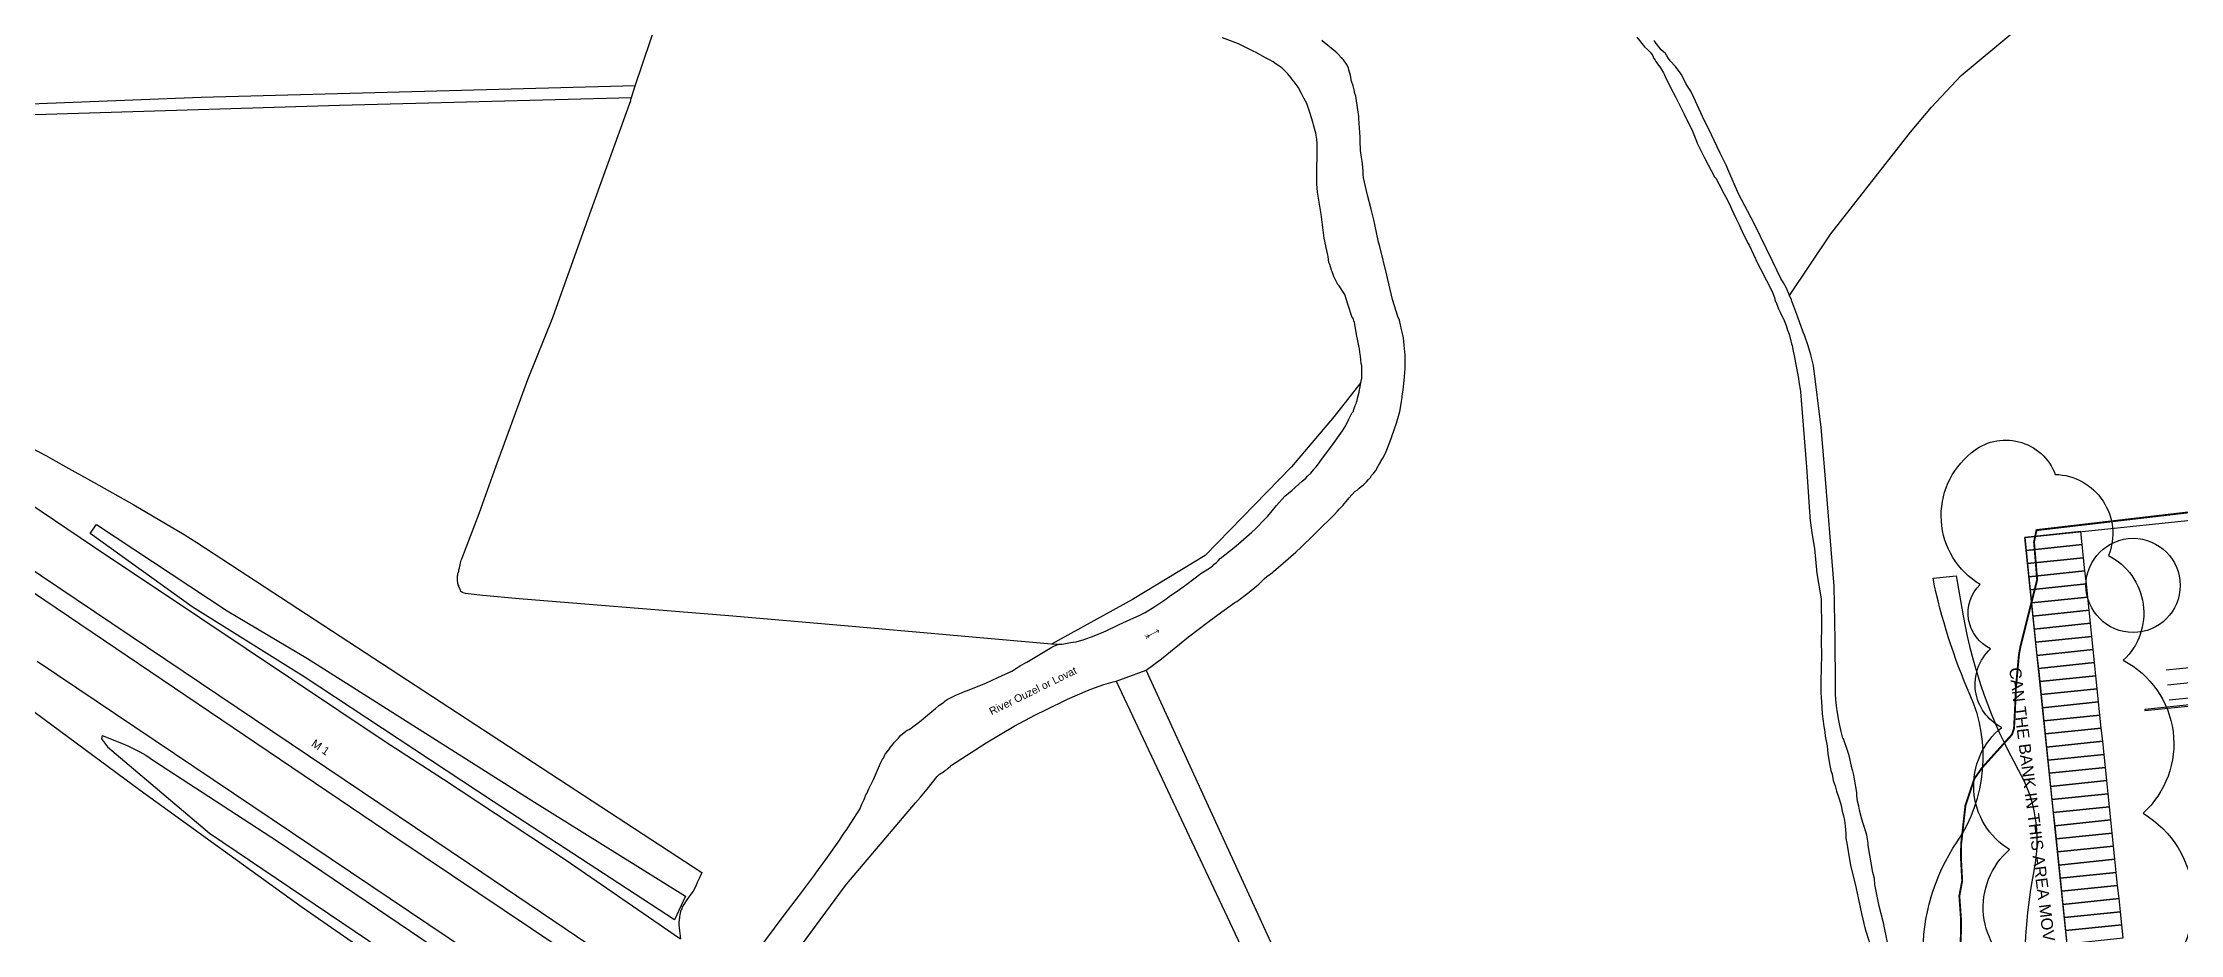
# Model space of a CAD drawing. Header units: millimetres. Extents: x 111502 to 977541, y 8702 to 1044108.
# Drawn here: x 488287 to 488855, y 241376 to 241613 of the extents above; entities that cross this region are included whole.
import ezdxf

# ---------------------------------------------------------------- set-up
doc = ezdxf.new("R2010")
doc.units = ezdxf.units.MM
doc.header["$LTSCALE"] = 0.25
doc.linetypes.add('DASHED2', pattern=[9.525, 6.35, -3.175])
for name, color, linetype in [('E HVSS As Laid HV', 10, 'Continuous'), ('X HVSS Site Background', 8, 'Continuous'), ('X HVSS Site Outline', 210, 'Continuous')]:
    doc.layers.add(name, color=color, linetype=linetype)
doc.styles.add('OS Master Map$1$Standard', font='txt')
doc.styles.add('Proposed Employment Area - 11-089-MP013-01a$0$1250T25R', font='arial.ttf', dxfattribs={"height": 3125})
doc.styles.add('Proposed Employment Area - 11-089-MP013-01a$0$Standard', font='txt')

# ---------------------------------------------------------------- blocks, each defined once
blk = doc.blocks.new('Proposed Commercial Boundary - 09.02.22')
at = {"layer": 'X HVSS Site Outline', "const_width": 500}
blk.add_lwpolyline([(488796207, 241370000), (488796429, 241376429), (488796429, 241380000), (488796000, 241386000), (488796757, 241390000), (488796410, 241396410), (488796500, 241400000), (488797619, 241410000), (488800000, 241417143), (488802000, 241420000), (488810000, 241428889), (488810526, 241430526), (488811000, 241440000), (488811000, 241441000), (488811818, 241450000), (488812222, 241452222), (488814167, 241460000), (488815556, 241465556), (488816667, 241470000), (488816154, 241476154), (488815833, 241480000), (488816491, 241483158), (489122203, 241518856)], dxfattribs=at)
blk = doc.blocks.new('commercial background')
at = {"layer": 'X HVSS Site Background'}
for p, q in [((300.67, 1010.3), (468.04, 1027.69)), ((325.47, 771.58), (300.67, 1010.3)), ((354.13, 976.65), (338.21, 975)), ((354.54, 972.67), (338.63, 971.02)), ((354.95, 968.69), (339.04, 967.04))]:
    blk.add_line(p, q, dxfattribs=at)
at = {"layer": 'X HVSS Site Background', "flags": 128}
for points in [[(286.47, 1032.75, -0.520567), (308.79, 1027.04, -0.520567), (322.93, 1005.47, -0.520567), (326.85, 977.65, -0.520567), (332.11, 937.03, -0.520567), (335.23, 892.04, -0.520567), (339.12, 859.56, -0.520567), (341.77, 829.03, -0.520567), (343.54, 802.02, -0.520567)], [(345.04, 767.74, -0.520567), (340.76, 761.6, -0.520567), (332.78, 758.7, -0.520567), (322.8, 757.67, -0.520567), (315.61, 769.61, -0.520567), (311, 789.07, -0.520567), (304.96, 829.86, -0.520567), (304.91, 847.72, -0.520567), (302.79, 873.14, -0.520567), (300.07, 894.35, -0.520567), (296.64, 927.39, -0.520567), (294.56, 959.8, -0.520567), (291.61, 980.72, -0.520567), (288.81, 997.78, -0.520567), (286.47, 1032.75)]]:
    blk.add_lwpolyline(points, format="xyb", dxfattribs=at)
at = {"layer": 'X HVSS Site Background'}
for points in [[(301.03, 1006.82), (315.95, 1008.37), (315.59, 1011.85), (300.67, 1010.3)], [(301.39, 1003.34), (316.31, 1004.89), (315.95, 1008.37), (301.03, 1006.82)], [(301.75, 999.86), (316.67, 1001.41), (316.31, 1004.89), (301.39, 1003.34)], [(302.12, 996.38), (317.04, 997.93), (316.67, 1001.41), (301.75, 999.86)], [(302.48, 992.89), (317.4, 994.44), (317.04, 997.93), (302.12, 996.38)], [(302.84, 989.41), (317.76, 990.96), (317.4, 994.44), (302.48, 992.89)], [(303.2, 985.93), (318.12, 987.48), (317.76, 990.96), (302.84, 989.41)], [(303.56, 982.45), (318.48, 984), (318.12, 987.48), (303.2, 985.93)], [(303.92, 978.97), (318.84, 980.52), (318.48, 984), (303.56, 982.45)], [(304.29, 975.49), (319.21, 977.04), (318.84, 980.52), (303.92, 978.97)], [(304.65, 972.01), (319.57, 973.56), (319.21, 977.04), (304.29, 975.49)], [(305.01, 968.53), (319.93, 970.08), (319.57, 973.56), (304.65, 972.01)], [(305.37, 965.04), (320.29, 966.59), (319.93, 970.08), (305.01, 968.53)], [(305.73, 961.56), (320.65, 963.11), (320.29, 966.59), (305.37, 965.04)], [(332.56, 964.28), (355.44, 966.65), (355.41, 966.95), (332.53, 964.58)], [(306.09, 958.08), (321.01, 959.63), (320.65, 963.11), (305.73, 961.56)], [(306.46, 954.6), (321.38, 956.15), (321.01, 959.63), (306.09, 958.08)], [(306.82, 951.12), (321.74, 952.67), (321.38, 956.15), (306.46, 954.6)], [(307.18, 947.64), (322.1, 949.19), (321.74, 952.67), (306.82, 951.12)], [(307.54, 944.16), (322.46, 945.71), (322.1, 949.19), (307.18, 947.64)], [(307.9, 940.68), (322.82, 942.23), (322.46, 945.71), (307.54, 944.16)], [(308.26, 937.19), (323.18, 938.74), (322.82, 942.23), (307.9, 940.68)], [(308.63, 933.71), (323.55, 935.26), (323.18, 938.74), (308.26, 937.19)], [(308.99, 930.23), (323.91, 931.78), (323.55, 935.26), (308.63, 933.71)], [(309.35, 926.75), (324.27, 928.3), (323.91, 931.78), (308.99, 930.23)], [(309.71, 923.27), (324.63, 924.82), (324.27, 928.3), (309.35, 926.75)], [(310.07, 919.79), (324.99, 921.34), (324.63, 924.82), (309.71, 923.27)], [(310.43, 916.31), (325.35, 917.86), (324.99, 921.34), (310.07, 919.79)], [(310.8, 912.83), (325.71, 914.38), (325.35, 917.86), (310.43, 916.31)], [(311.16, 909.34), (326.08, 910.89), (325.71, 914.38), (310.8, 912.83)], [(311.52, 905.86), (326.44, 907.41), (326.08, 910.89), (311.16, 909.34)], [(311.88, 902.38), (326.8, 903.93), (326.44, 907.41), (311.52, 905.86)]]:
    blk.add_lwpolyline(points, close=True, dxfattribs=at)
at = {"layer": 'X HVSS Site Background', "flags": 128}
blk.add_lwpolyline([(276.32, 999.47), (282.5, 1000.09), (284.36, 989.43, 0.0856), (298.97, 948.58, -0.176363), (303.26, 922.83, 0.098355), (304.05, 857.57, -0.187283), (295.27, 803.91), (292.56, 804.1), (291.99, 807.37, 0.037416), (283.91, 839.64, -0.074801), (273.69, 898.77, -0.155271), (282.73, 929.46, 0.258037), (286.22, 968.39, -0.053679)], format="xyb", close=True, dxfattribs=at)
at = {"layer": 'X HVSS Site Background'}
blk.add_circle((329.44, 997.55), 12.5, dxfattribs=at)
at = {"layer": 'X HVSS Site Background', "insert": (299.63, 975.93), "char_height": 3.125, "attachment_point": 1, "rotation": 277.1347, "style": 'Proposed Employment Area - 11-089-MP013-01a$0$1250T25R'}
blk.add_mtext_dynamic_manual_height_columns('CAN THE BANK IN THIS AREA MOVE SOUTH?', width=130.4842, gutter_width=15.62, heights=[0], dxfattribs=at)
at = {"layer": 'X HVSS Site Background', "style": 'Proposed Employment Area - 11-089-MP013-01a$0$Standard'}
for p, rotation in [((485.88, 899.5), 95.9302), ((729.37, 850.69), 240.5366), ((319.53, 839.47), 95.9302), ((520.9, 756.6), 330.4683), ((1582.14, 507.49), 240.4683), ((1846.75, 293.1), 209.3143), ((1096.5, 265.37), 60.4683)]:
    blk.add_attdef('NOOFPARKINGSPACES', p, '', height=0.3, rotation=rotation, dxfattribs=at)
blk = doc.blocks.new('OS Master Map$1$OSS6')
at = {"color": 8, "true_color": 0x707070, "const_width": 0.174, "flags": 128}
for points in [[(0.5, 0.5), (0, 0), (0.5, -0.5)], [(0, 0), (3.438, 0)], [(3.35, 0.5), (2.85, 0), (3.35, -0.5)], [(3.938, 0.5), (3.438, 0), (3.938, -0.5)]]:
    blk.add_lwpolyline(points, dxfattribs=at)
blk = doc.blocks.new('OS MAP 060722')
at = {"layer": 'X HVSS Site Background', "flags": 128}
for points in [[(-366.19, 2474.85), (-353.9, 2511.35), (-353.9, 2511.35), (-346.6, 2537.35)], [(-230.48, 2319.68), (-226.48, 2322.69), (-226.48, 2322.69), (-219.28, 2328.49), (-219.28, 2328.49), (-214.18, 2332.39), (-214.18, 2332.39), (-210.38, 2335.19), (-210.38, 2335.19), (-206.98, 2337.59), (-206.98, 2337.59), (-206.48, 2337.89), (-206.48, 2337.89), (-203.18, 2340.39), (-203.18, 2340.39), (-200.58, 2342.49), (-200.58, 2342.49), (-199.18, 2343.89), (-199.18, 2343.89), (-198.48, 2344.49), (-198.48, 2344.49), (-196.98, 2345.59), (-196.98, 2345.59), (-196.68, 2345.89), (-196.68, 2345.89), (-195.38, 2346.99), (-195.38, 2346.99), (-194.18, 2348.09), (-194.18, 2348.09), (-190.78, 2350.99), (-190.78, 2350.99), (-189.38, 2352.29), (-189.38, 2352.29), (-186.18, 2355.39), (-186.18, 2355.39), (-185.08, 2356.49), (-185.08, 2356.49), (-180.58, 2360.89), (-180.58, 2360.89), (-179.68, 2361.89), (-179.68, 2361.89), (-179.18, 2362.49), (-179.18, 2362.49), (-178.28, 2363.39), (-178.28, 2363.39), (-177.38, 2364.49), (-177.38, 2364.49), (-176.58, 2365.39), (-176.58, 2365.39), (-175.08, 2367.09), (-175.08, 2367.09), (-174.48, 2367.49), (-174.48, 2367.49), (-173.98, 2367.99), (-173.98, 2367.99), (-173.38, 2368.39), (-173.38, 2368.39), (-172.78, 2368.89), (-172.78, 2368.89), (-171.98, 2369.69), (-171.98, 2369.69), (-171.48, 2370.29), (-171.48, 2370.29), (-170.98, 2370.79), (-170.98, 2370.79), (-170.68, 2371.39), (-170.68, 2371.39), (-170.18, 2371.89), (-170.18, 2371.89), (-169.98, 2372.19), (-169.98, 2372.19), (-169.48, 2372.79), (-169.48, 2372.79), (-169.18, 2373.39), (-169.18, 2373.39), (-168.98, 2373.69), (-168.98, 2373.69), (-168.78, 2373.99), (-168.78, 2373.99), (-168.38, 2374.69), (-168.38, 2374.69), (-168.28, 2374.99), (-168.28, 2374.99), (-167.68, 2375.99), (-167.68, 2375.99), (-167.08, 2377.09), (-167.08, 2377.09), (-166.78, 2377.69), (-166.78, 2377.69), (-165.78, 2380.19), (-165.78, 2380.19), (-164.08, 2385.29), (-164.08, 2385.29), (-163.18, 2388.39), (-163.18, 2388.39), (-163.08, 2388.79), (-163.08, 2388.79), (-162.68, 2390.99), (-162.68, 2390.99), (-162.58, 2392.09), (-162.58, 2392.09), (-162.58, 2392.39), (-162.58, 2392.39), (-162.28, 2394.09), (-162.28, 2394.09), (-161.98, 2396.59), (-161.98, 2396.59), (-161.78, 2399.79), (-161.78, 2399.79), (-161.78, 2403.29), (-161.78, 2403.29), (-161.98, 2405.99), (-161.98, 2405.99), (-162.18, 2407.89), (-162.18, 2407.89), (-162.58, 2409.39), (-162.58, 2409.39), (-162.68, 2410.09), (-162.68, 2410.09), (-162.98, 2411.39), (-162.98, 2411.39), (-163.28, 2412.59), (-163.28, 2412.59), (-163.68, 2413.59), (-163.68, 2413.59), (-165.08, 2418.09), (-165.08, 2418.09), (-166.58, 2424.59), (-166.58, 2424.59), (-168.48, 2432.19), (-168.48, 2432.19), (-168.78, 2433.29), (-168.78, 2433.29), (-169.78, 2437.99), (-169.78, 2437.99), (-170.08, 2439.29), (-170.08, 2439.29), (-170.78, 2442.09), (-170.78, 2442.09), (-171.78, 2445.79), (-171.78, 2445.79), (-172.78, 2450.39), (-172.78, 2450.39), (-172.88, 2451.29), (-172.88, 2451.29), (-172.88, 2452.19), (-172.88, 2452.19), (-173.08, 2454.09), (-173.08, 2454.09), (-173.58, 2457.69), (-173.58, 2457.69), (-173.58, 2458.59), (-173.58, 2458.59), (-173.68, 2459.39), (-173.68, 2459.39), (-173.68, 2461.19), (-173.68, 2461.19), (-174.08, 2466.19), (-174.08, 2466.19), (-174.08, 2466.69), (-174.08, 2466.69), (-174.28, 2468.49), (-174.28, 2468.49), (-174.88, 2472.09), (-174.88, 2472.09), (-175.08, 2472.79), (-175.08, 2472.79), (-175.28, 2473.79), (-175.28, 2473.79), (-175.58, 2474.89), (-175.58, 2474.89), (-175.98, 2476.09), (-175.98, 2476.09), (-176.28, 2477.59), (-176.28, 2477.59), (-176.68, 2479.09), (-176.68, 2479.09), (-176.78, 2479.59), (-176.78, 2479.59), (-177.28, 2480.59), (-177.28, 2480.59), (-178.08, 2481.79), (-178.08, 2481.79), (-178.38, 2481.99), (-178.38, 2481.99), (-178.58, 2482.29), (-178.58, 2482.29), (-178.88, 2482.49), (-178.88, 2482.49), (-179.08, 2482.79), (-179.08, 2482.79), (-179.78, 2483.49), (-179.78, 2483.49), (-180.08, 2483.69), (-180.08, 2483.69), (-180.18, 2483.89), (-180.18, 2483.89), (-180.88, 2484.39), (-180.88, 2484.39), (-182.38, 2485.69), (-182.38, 2485.69), (-183.18, 2486.29), (-183.18, 2486.29), (-183.88, 2486.89)], [(-173.48, 2396.09), (-173.28, 2397.19), (-173.28, 2397.19), (-173.28, 2400.49), (-173.28, 2400.49), (-173.38, 2401.09), (-173.38, 2401.09), (-173.48, 2402.19), (-173.48, 2402.19), (-173.58, 2403.09), (-173.58, 2403.09), (-173.78, 2404.09), (-173.78, 2404.09), (-173.88, 2404.99), (-173.88, 2404.99), (-173.98, 2405.39), (-173.98, 2405.39), (-174.38, 2407.59), (-174.38, 2407.59), (-174.58, 2408.39), (-174.58, 2408.39), (-175.18, 2411.99), (-175.18, 2411.99), (-175.38, 2412.39), (-175.38, 2412.39), (-175.48, 2412.79), (-175.48, 2412.79), (-175.68, 2413.19), (-175.68, 2413.19), (-175.78, 2413.29), (-175.78, 2413.29), (-176.98, 2416.89), (-176.98, 2416.89), (-177.78, 2419.39), (-177.78, 2419.39), (-178.08, 2419.99), (-178.08, 2419.99), (-178.88, 2421.19), (-178.88, 2421.19), (-179.28, 2421.69), (-179.28, 2421.69), (-179.58, 2422.09), (-179.58, 2422.09), (-180.68, 2424.19), (-180.68, 2424.19), (-181.18, 2425.69), (-181.18, 2425.69), (-181.28, 2425.89), (-181.28, 2425.89), (-181.78, 2427.39), (-181.78, 2427.39), (-181.98, 2427.89), (-181.98, 2427.89), (-182.18, 2429.49), (-182.18, 2429.49), (-182.28, 2429.89), (-182.28, 2429.89), (-183.28, 2434.39), (-183.28, 2434.39), (-184.08, 2440.79), (-184.08, 2440.79), (-184.98, 2446.59), (-184.98, 2446.59), (-185.18, 2448.79), (-185.18, 2448.79), (-185.18, 2451.79), (-185.18, 2451.79), (-185.08, 2457.19), (-185.08, 2457.19), (-185.08, 2459.49), (-185.08, 2459.49), (-185.18, 2460.69), (-185.18, 2460.69), (-185.28, 2461.19), (-185.28, 2461.19), (-185.48, 2462.29), (-185.48, 2462.29), (-186.08, 2464.49), (-186.08, 2464.49), (-186.28, 2465.19), (-186.28, 2465.19), (-186.98, 2467.49), (-186.98, 2467.49), (-187.88, 2470.19), (-187.88, 2470.19), (-188.68, 2471.59), (-188.68, 2471.59), (-189.28, 2472.79), (-189.28, 2472.79), (-190.18, 2474.49), (-190.18, 2474.49), (-191.18, 2475.89), (-191.18, 2475.89), (-191.48, 2476.19), (-191.48, 2476.19), (-192.08, 2477.09), (-192.08, 2477.09), (-192.88, 2477.99), (-192.88, 2477.99), (-194.48, 2479.59), (-194.48, 2479.59), (-194.98, 2479.99), (-194.98, 2479.99), (-195.98, 2480.59), (-195.98, 2480.59), (-196.78, 2481.19), (-196.78, 2481.19), (-197.78, 2481.79), (-197.78, 2481.79), (-198.98, 2482.39), (-198.98, 2482.39), (-201.28, 2483.69), (-201.28, 2483.69), (-202.08, 2484.09), (-202.08, 2484.09), (-205.98, 2485.99), (-205.98, 2485.99), (-210.28, 2487.59)], [(-100.18, 2487.79), (-98.18, 2485.19), (-98.18, 2485.19), (-97.38, 2484.49), (-97.38, 2484.49), (-96.68, 2483.79), (-96.68, 2483.79), (-96.08, 2482.99), (-96.08, 2482.99), (-95.88, 2482.59), (-95.88, 2482.59), (-95.68, 2482.09), (-95.68, 2482.09), (-95.38, 2481.69), (-95.38, 2481.69), (-95.18, 2481.29), (-95.18, 2481.29), (-93.98, 2479.59), (-93.98, 2479.59), (-93.18, 2478.29), (-93.18, 2478.29), (-92.88, 2477.79), (-92.88, 2477.79), (-92.68, 2477.29), (-92.68, 2477.29), (-91.28, 2474.39), (-91.28, 2474.39), (-89.98, 2471.89), (-89.98, 2471.89), (-87.68, 2467.29), (-87.68, 2467.29), (-85.48, 2462.79), (-85.48, 2462.79), (-84.88, 2461.49), (-84.88, 2461.49), (-84.38, 2460.19), (-84.38, 2460.19), (-84.18, 2459.59), (-84.18, 2459.59), (-82.18, 2455.59), (-82.18, 2455.59), (-79.58, 2450.69), (-79.58, 2450.69), (-79.28, 2450.29), (-79.28, 2450.29), (-77.68, 2447.29), (-77.68, 2447.29), (-77.38, 2446.69), (-77.38, 2446.69), (-76.28, 2444.79), (-76.28, 2444.79), (-75.38, 2442.79), (-75.38, 2442.79), (-75.08, 2442.19), (-75.08, 2442.19), (-73.88, 2439.49), (-73.88, 2439.49), (-73.08, 2437.89), (-73.08, 2437.89), (-71.88, 2435.39), (-71.88, 2435.39), (-70.68, 2432.99), (-70.68, 2432.99), (-70.38, 2432.49), (-70.38, 2432.49), (-68.08, 2427.59), (-68.08, 2427.59), (-67.28, 2426.09), (-67.28, 2426.09), (-64.28, 2420.19), (-64.28, 2420.19), (-63.98, 2419.49), (-63.98, 2419.49), (-63.68, 2418.59), (-63.68, 2418.59), (-63.48, 2417.69), (-63.48, 2417.69), (-63.28, 2417.49), (-63.28, 2417.49), (-62.98, 2416.59), (-62.98, 2416.59), (-62.58, 2415.59), (-62.58, 2415.59), (-62.18, 2414.69), (-62.18, 2414.69), (-61.68, 2413.79), (-61.68, 2413.79), (-61.28, 2412.99), (-61.28, 2412.99), (-61.08, 2412.49), (-61.08, 2412.49), (-60.58, 2411.19), (-60.58, 2411.19), (-60.18, 2409.99), (-60.18, 2409.99), (-59.78, 2408.89), (-59.78, 2408.89), (-59.18, 2406.29), (-59.18, 2406.29), (-58.98, 2405.89), (-58.98, 2405.89), (-58.68, 2404.39), (-58.68, 2404.39), (-58.38, 2402.79), (-58.38, 2402.79), (-58.08, 2401.29), (-58.08, 2401.29), (-57.28, 2397.09), (-57.28, 2397.09), (-57.18, 2396.19), (-57.18, 2396.19), (-56.78, 2393.79), (-56.78, 2393.79), (-56.78, 2393.59), (-56.78, 2393.59), (-55.28, 2374.69), (-55.28, 2374.69), (-55.18, 2373.69), (-55.18, 2373.69), (-54.48, 2362.99), (-54.48, 2362.99), (-54.28, 2360.49), (-54.28, 2360.49), (-54.28, 2360.09), (-54.28, 2360.09), (-53.78, 2356.09), (-53.78, 2356.09), (-53.08, 2351.99), (-53.08, 2351.99), (-52.38, 2345.29), (-52.38, 2345.29), (-51.28, 2338.59), (-51.28, 2338.59), (-51.18, 2330.59), (-51.18, 2330.59), (-51.28, 2327.49), (-51.28, 2327.49), (-51.18, 2323.49), (-51.18, 2323.49), (-51.28, 2320.49), (-51.28, 2320.49), (-51.38, 2316.59), (-51.38, 2316.59), (-51.38, 2313.69), (-51.38, 2313.69), (-51.28, 2312.29), (-51.28, 2312.29), (-51.18, 2311.29), (-51.18, 2311.29), (-50.98, 2308.09), (-50.98, 2308.09), (-50.78, 2306.09), (-50.78, 2306.09), (-50.58, 2304.69), (-50.58, 2304.69), (-50.28, 2303.29), (-50.28, 2303.29), (-50.18, 2302.09), (-50.18, 2302.09), (-49.68, 2299.59), (-49.68, 2299.59), (-49.58, 2298.49), (-49.58, 2298.49), (-49.48, 2297.49), (-49.48, 2297.49), (-49.38, 2296.89), (-49.38, 2296.89), (-48.98, 2294.29), (-48.98, 2294.29), (-48.68, 2292.99), (-48.68, 2292.99), (-48.38, 2291.99), (-48.38, 2291.99), (-48.08, 2290.39), (-48.08, 2290.39), (-47.58, 2288.89), (-47.58, 2288.89), (-47.18, 2287.49), (-47.18, 2287.49), (-46.68, 2285.99), (-46.68, 2285.99), (-46.38, 2285.19), (-46.38, 2285.19), (-45.98, 2283.69), (-45.98, 2283.69), (-45.68, 2282.19), (-45.68, 2282.19), (-45.38, 2280.99), (-45.38, 2280.99), (-45.08, 2279.69), (-45.08, 2279.69), (-44.88, 2278.29), (-44.88, 2278.29), (-44.78, 2277.19), (-44.78, 2277.19), (-44.68, 2276.39), (-44.68, 2276.39), (-44.68, 2274.99), (-44.68, 2274.99), (-44.48, 2273.69), (-44.48, 2273.69), (-43.48, 2267.79), (-43.48, 2267.79), (-42.28, 2262.89), (-42.28, 2262.89), (-41.48, 2259.19), (-41.48, 2259.19), (-40.58, 2254.99), (-40.58, 2254.99), (-39.58, 2250.89), (-39.58, 2250.89), (-38.48, 2247.29)], [(-59.69, 2419.2), (-48.67, 2435.55), (-48.67, 2435.55), (-27.51, 2462.54), (-27.51, 2462.54), (-21.94, 2469.14), (-21.94, 2469.14), (-14.07, 2477.63), (-14.07, 2477.63), (0.15, 2489.47), (0.15, 2489.47), (12.05, 2497.27), (12.05, 2497.27), (23.26, 2502.73)], [(-59.69, 2419.2), (-60.48, 2421.09), (-60.48, 2421.09), (-61.28, 2422.49), (-61.28, 2422.49), (-61.98, 2423.69), (-61.98, 2423.69), (-64.08, 2428.09), (-64.08, 2428.09), (-69.08, 2438.29), (-69.08, 2438.29), (-73.18, 2446.19), (-73.18, 2446.19), (-75.78, 2452.09), (-75.78, 2452.09), (-76.48, 2453.79), (-76.48, 2453.79), (-78.08, 2456.99), (-78.08, 2456.99), (-80.38, 2461.79), (-80.38, 2461.79), (-82.78, 2466.69), (-82.78, 2466.69), (-85.08, 2471.79), (-85.08, 2471.79), (-85.88, 2473.39), (-85.88, 2473.39), (-86.58, 2474.49), (-86.58, 2474.49), (-87.18, 2475.49), (-87.18, 2475.49), (-88.38, 2477.89), (-88.38, 2477.89), (-89.78, 2479.69), (-89.78, 2479.69), (-89.98, 2479.99), (-89.98, 2479.99), (-91.38, 2481.49), (-91.38, 2481.49), (-91.78, 2482.09), (-91.78, 2482.09), (-92.28, 2482.79), (-92.28, 2482.79), (-92.58, 2483.39), (-92.58, 2483.39), (-93.78, 2484.39), (-93.78, 2484.39), (-94.98, 2485.99), (-94.98, 2485.99), (-95.08, 2486.09), (-95.08, 2486.09), (-95.58, 2486.89)], [(-728.18, 2480.83), (-692.77, 2454.83), (-692.77, 2454.83), (-640.82, 2418.28), (-640.82, 2418.28), (-584.03, 2379.28), (-584.03, 2379.28), (-575.66, 2373.69), (-575.66, 2373.69), (-566.83, 2367.78), (-566.83, 2367.78), (-429.23, 2274.88), (-429.23, 2274.88), (-365.46, 2232.14)], [(-724.88, 2485.28), (-707.43, 2472.68), (-707.43, 2472.68), (-678.85, 2451.2), (-678.85, 2451.2), (-638.83, 2422.69), (-638.83, 2422.69), (-614.03, 2406.18), (-614.03, 2406.18), (-566.97, 2373.69), (-566.97, 2373.69), (-410.23, 2268.18), (-410.23, 2268.18), (-362.69, 2236.11)], [(-366.19, 2474.85), (-481.48, 2471.79), (-481.48, 2471.79), (-549.56, 2469.09), (-549.56, 2469.09), (-550.38, 2469.08)], [(-367.15, 2471.77), (-366.19, 2474.85)], [(-555.88, 2469.03), (-553.51, 2464.79), (-553.51, 2464.79), (-545.77, 2465.14), (-545.77, 2465.14), (-545.92, 2466.65), (-545.92, 2466.65), (-444.72, 2469.74), (-444.72, 2469.74), (-367.15, 2471.77)], [(-255.62, 2326.58), (-310.58, 2331.39), (-310.58, 2331.39), (-341.38, 2334.09), (-341.38, 2334.09), (-396.98, 2338.59), (-396.98, 2338.59), (-406.68, 2339.49), (-406.68, 2339.49), (-410.58, 2339.89), (-410.58, 2339.89), (-411.28, 2339.99), (-411.28, 2339.99), (-411.88, 2340.19), (-411.88, 2340.19), (-411.98, 2340.29), (-411.98, 2340.29), (-412.18, 2340.39), (-412.18, 2340.39), (-412.48, 2340.59), (-412.48, 2340.59), (-412.58, 2340.89), (-412.58, 2340.89), (-412.68, 2340.99), (-412.68, 2340.99), (-412.68, 2341.19), (-412.68, 2341.19), (-412.78, 2341.29), (-412.78, 2341.29), (-413.08, 2341.89), (-413.08, 2341.89), (-413.08, 2342.09), (-413.08, 2342.09), (-413.18, 2342.29), (-413.18, 2342.29), (-413.18, 2342.49), (-413.18, 2342.49), (-413.28, 2342.59), (-413.28, 2342.59), (-413.28, 2342.99), (-413.28, 2342.99), (-413.38, 2343.19), (-413.38, 2343.19), (-413.38, 2344.69), (-413.38, 2344.69), (-413.28, 2344.99), (-413.28, 2344.99), (-413.28, 2345.29), (-413.28, 2345.29), (-413.08, 2345.89), (-413.08, 2345.89), (-413.08, 2346.29), (-413.08, 2346.29), (-412.98, 2346.59), (-412.98, 2346.59), (-412.88, 2346.79), (-412.88, 2346.79), (-412.68, 2347.59), (-412.68, 2347.59), (-412.58, 2348.19), (-412.58, 2348.19), (-412.38, 2348.89), (-412.38, 2348.89), (-412.28, 2349.19), (-412.28, 2349.19), (-407.68, 2361.29), (-407.68, 2361.29), (-403.18, 2373.69), (-403.18, 2373.69), (-394.68, 2396.89), (-394.68, 2396.89), (-388.08, 2413.29), (-388.08, 2413.29), (-378.28, 2440.89), (-378.28, 2440.89), (-367.38, 2470.99), (-367.38, 2470.99), (-367.33, 2471.19), (-367.33, 2471.19), (-367.15, 2471.77)], [(-33.68, 2247.29), (-34.68, 2252.59), (-34.68, 2252.59), (-35.88, 2256.99), (-35.88, 2256.99), (-36.98, 2262.69), (-36.98, 2262.69), (-37.08, 2264.29), (-37.08, 2264.29), (-37.58, 2265.89), (-37.58, 2265.89), (-38.78, 2273.09), (-38.78, 2273.09), (-38.78, 2273.29), (-38.78, 2273.29), (-38.83, 2273.69), (-38.83, 2273.69), (-39.18, 2275.79), (-39.18, 2275.79), (-39.48, 2276.99), (-39.48, 2276.99), (-39.78, 2277.89), (-39.78, 2277.89), (-40.08, 2278.89), (-40.08, 2278.89), (-40.48, 2280.09), (-40.48, 2280.09), (-41.08, 2282.49), (-41.08, 2282.49), (-41.28, 2283.49), (-41.28, 2283.49), (-41.58, 2284.89), (-41.58, 2284.89), (-41.78, 2286.39), (-41.78, 2286.39), (-41.78, 2287.19), (-41.78, 2287.19), (-42.38, 2290.69), (-42.38, 2290.69), (-42.58, 2291.79), (-42.58, 2291.79), (-42.88, 2292.79), (-42.88, 2292.79), (-43.08, 2293.39), (-43.08, 2293.39), (-43.88, 2296.99), (-43.88, 2296.99), (-44.18, 2298.09), (-44.18, 2298.09), (-45.38, 2301.39), (-45.38, 2301.39), (-45.48, 2301.59), (-45.48, 2301.59), (-45.98, 2303.39), (-45.98, 2303.39), (-46.28, 2304.99), (-46.28, 2304.99), (-46.38, 2305.39), (-46.38, 2305.39), (-46.68, 2306.69), (-46.68, 2306.69), (-46.88, 2307.89), (-46.88, 2307.89), (-46.98, 2308.89), (-46.98, 2308.89), (-47.18, 2310.29), (-47.18, 2310.29), (-47.38, 2311.79), (-47.38, 2311.79), (-47.38, 2312.09), (-47.38, 2312.09), (-47.48, 2313.09), (-47.48, 2313.09), (-47.48, 2315.99), (-47.48, 2315.99), (-47.58, 2327.59), (-47.58, 2327.59), (-47.78, 2341.99), (-47.78, 2341.99), (-50.38, 2373.69), (-50.38, 2373.69), (-51.28, 2384.09), (-51.28, 2384.09), (-53.28, 2400.59), (-53.28, 2400.59), (-53.98, 2403.39), (-53.98, 2403.39), (-54.68, 2405.79), (-54.68, 2405.79), (-55.68, 2408.59), (-55.68, 2408.59), (-56.08, 2409.39), (-56.08, 2409.39), (-57.48, 2413.39), (-57.48, 2413.39), (-59.08, 2417.69), (-59.08, 2417.69), (-59.18, 2417.99), (-59.18, 2417.99), (-59.69, 2419.2)], [(-173.48, 2396.09), (-180.59, 2387.04), (-180.59, 2387.04), (-191.96, 2373.69), (-191.96, 2373.69), (-214.82, 2350.09), (-214.82, 2350.09), (-234.14, 2338.38), (-234.14, 2338.38), (-255.62, 2326.58)], [(-254.03, 2326.44), (-253.88, 2326.49), (-253.88, 2326.49), (-253.68, 2326.59), (-253.68, 2326.59), (-252.78, 2326.59), (-252.78, 2326.59), (-250.58, 2326.99), (-250.58, 2326.99), (-249.88, 2327.09), (-249.88, 2327.09), (-249.08, 2327.19), (-249.08, 2327.19), (-248.88, 2327.29), (-248.88, 2327.29), (-247.28, 2327.69), (-247.28, 2327.69), (-246.78, 2327.89), (-246.78, 2327.89), (-244.78, 2328.59), (-244.78, 2328.59), (-241.78, 2329.79), (-241.78, 2329.79), (-241.18, 2330.09), (-241.18, 2330.09), (-238.08, 2331.59), (-238.08, 2331.59), (-237.68, 2331.79), (-237.68, 2331.79), (-234.78, 2333.09), (-234.78, 2333.09), (-232.18, 2334.29), (-232.18, 2334.29), (-230.78, 2334.99), (-230.78, 2334.99), (-228.18, 2336.59), (-228.18, 2336.59), (-226.88, 2337.49), (-226.88, 2337.49), (-225.58, 2338.29), (-225.58, 2338.29), (-224.48, 2339.09), (-224.48, 2339.09), (-224.38, 2339.19), (-224.38, 2339.19), (-221.68, 2341.09), (-221.68, 2341.09), (-219.68, 2342.49), (-219.68, 2342.49), (-215.98, 2345.29), (-215.98, 2345.29), (-214.18, 2346.49), (-214.18, 2346.49), (-212.88, 2347.29), (-212.88, 2347.29), (-212.48, 2347.79), (-212.48, 2347.79), (-211.88, 2348.29), (-211.88, 2348.29), (-211.38, 2348.69), (-211.38, 2348.69), (-210.88, 2349.29), (-210.88, 2349.29), (-207.18, 2352.19), (-207.18, 2352.19), (-205.98, 2353.19), (-205.98, 2353.19), (-202.48, 2356.29), (-202.48, 2356.29), (-201.48, 2357.19), (-201.48, 2357.19), (-198.88, 2359.89), (-198.88, 2359.89), (-198.18, 2360.59), (-198.18, 2360.59), (-195.88, 2363.39), (-195.88, 2363.39), (-193.68, 2365.89), (-193.68, 2365.89), (-191.78, 2367.49), (-191.78, 2367.49), (-189.08, 2369.89), (-189.08, 2369.89), (-188.08, 2370.69), (-188.08, 2370.69), (-187.68, 2371.19), (-187.68, 2371.19), (-186.78, 2371.99), (-186.78, 2371.99), (-185.98, 2372.99), (-185.98, 2372.99), (-185.88, 2373.09), (-185.88, 2373.09), (-185.38, 2373.69), (-185.38, 2373.69), (-184.48, 2374.79), (-184.48, 2374.79), (-184.18, 2375.29), (-184.18, 2375.29), (-181.18, 2379.19), (-181.18, 2379.19), (-178.38, 2383.19), (-178.38, 2383.19), (-177.48, 2384.59), (-177.48, 2384.59), (-176.68, 2386.29), (-176.68, 2386.29), (-175.88, 2387.89), (-175.88, 2387.89), (-175.58, 2388.29), (-175.58, 2388.29), (-175.38, 2388.89), (-175.38, 2388.89), (-175.18, 2389.39), (-175.18, 2389.39), (-174.98, 2389.99), (-174.98, 2389.99), (-174.78, 2390.49), (-174.78, 2390.49), (-174.68, 2390.79), (-174.68, 2390.79), (-174.48, 2391.29), (-174.48, 2391.29), (-174.38, 2391.89), (-174.38, 2391.89), (-174.18, 2392.49), (-174.18, 2392.49), (-173.98, 2393.49), (-173.98, 2393.49), (-173.98, 2393.69), (-173.98, 2393.69), (-173.68, 2394.89), (-173.68, 2394.89), (-173.48, 2396.09)], [(-540.83, 2386.18), (-522.73, 2376.68), (-522.73, 2376.68), (-517.4, 2373.69), (-517.4, 2373.69), (-510.03, 2369.58), (-510.03, 2369.58), (-499.33, 2363.58), (-499.33, 2363.58), (-485.93, 2355.68), (-485.93, 2355.68), (-482.63, 2353.58), (-482.63, 2353.58), (-348.53, 2265.88), (-348.53, 2265.88), (-349.13, 2264.48), (-349.13, 2264.48), (-349.63, 2263.48), (-349.63, 2263.48), (-350.23, 2262.08), (-350.23, 2262.08), (-350.83, 2260.98), (-350.83, 2260.98), (-351.43, 2260.18), (-351.43, 2260.18), (-352.03, 2259.28), (-352.03, 2259.28), (-352.53, 2258.68), (-352.53, 2258.68), (-353.43, 2257.18), (-353.43, 2257.18), (-353.73, 2256.78), (-353.73, 2256.78), (-353.83, 2256.28), (-353.83, 2256.28), (-354.03, 2255.98), (-354.03, 2255.98), (-354.13, 2255.58), (-354.13, 2255.58), (-354.23, 2255.08), (-354.23, 2255.08), (-354.33, 2254.68), (-354.33, 2254.68), (-354.43, 2254.18), (-354.43, 2254.18), (-354.43, 2253.98), (-354.43, 2253.98), (-354.63, 2252.68), (-354.63, 2252.68), (-354.63, 2251.98), (-354.63, 2251.98), (-354.43, 2250.38), (-354.43, 2250.38), (-354.18, 2248.33)], [(-548.7, 2378.59), (-541.47, 2373.69), (-541.47, 2373.69), (-510.03, 2352.48), (-510.03, 2352.48), (-481.83, 2333.68), (-481.83, 2333.68), (-432.63, 2300.68), (-432.63, 2300.68), (-417.13, 2290.68), (-417.13, 2290.68), (-384.83, 2269.33)], [(-510.93, 2355.98), (-509.23, 2358.33), (-509.23, 2358.33), (-474.53, 2335.38), (-474.53, 2335.38), (-453.23, 2322.78), (-453.23, 2322.78), (-392.93, 2284.58), (-392.93, 2284.58), (-352.83, 2259.63), (-352.83, 2259.63), (-355.73, 2253.38)], [(-355.73, 2253.38), (-403.93, 2284.78), (-403.93, 2284.78), (-454.13, 2317.88), (-454.13, 2317.88), (-483.83, 2336.48), (-483.83, 2336.48), (-510.93, 2355.98)], [(-524.97, 2322.08), (-389.63, 2231.03)], [(-338.91, 2238.02), (-326.63, 2254.58), (-326.63, 2254.58), (-322.83, 2259.58), (-322.83, 2259.58), (-322.33, 2260.28), (-322.33, 2260.28), (-318.63, 2265.18), (-318.63, 2265.18), (-318.23, 2265.78), (-318.23, 2265.78), (-315.13, 2269.98), (-315.13, 2269.98), (-312.33, 2273.98), (-312.33, 2273.98), (-310.58, 2276.57), (-310.58, 2276.57), (-310.03, 2277.38), (-310.03, 2277.38), (-309.73, 2277.78), (-309.73, 2277.78), (-306.53, 2282.78), (-306.53, 2282.78), (-306.03, 2284.08), (-306.03, 2284.08), (-305.43, 2285.28), (-305.43, 2285.28), (-304.93, 2286.58), (-304.93, 2286.58), (-304.73, 2286.88), (-304.73, 2286.88), (-304.13, 2288.18), (-304.13, 2288.18), (-302.93, 2290.58), (-302.93, 2290.58), (-301.63, 2293.68), (-301.63, 2293.68), (-301.03, 2294.98), (-301.03, 2294.98), (-300.43, 2296.18), (-300.43, 2296.18), (-300.38, 2296.09), (-300.38, 2296.09), (-299.88, 2297.19), (-299.88, 2297.19), (-299.38, 2297.89), (-299.38, 2297.89), (-298.88, 2298.49), (-298.88, 2298.49), (-298.38, 2299.19), (-298.38, 2299.19), (-297.88, 2299.79), (-297.88, 2299.79), (-297.38, 2300.49), (-297.38, 2300.49), (-296.28, 2301.59), (-296.28, 2301.59), (-295.78, 2302.29), (-295.78, 2302.29), (-294.78, 2303.09), (-294.78, 2303.09), (-293.98, 2303.69), (-293.98, 2303.69), (-293.48, 2303.89), (-293.48, 2303.89), (-293.08, 2304.19), (-293.08, 2304.19), (-292.58, 2304.49), (-292.58, 2304.49), (-292.38, 2304.69), (-292.38, 2304.69), (-291.38, 2305.39), (-291.38, 2305.39), (-290.28, 2306.29), (-290.28, 2306.29), (-289.68, 2306.79), (-289.68, 2306.79), (-287.98, 2308.19), (-287.98, 2308.19), (-286.48, 2309.49), (-286.48, 2309.49), (-285.68, 2310.19), (-285.68, 2310.19), (-284.28, 2311.19), (-284.28, 2311.19), (-283.88, 2311.49), (-283.88, 2311.49), (-283.38, 2311.89), (-283.38, 2311.89), (-281.58, 2312.79), (-281.58, 2312.79), (-280.88, 2313.09), (-280.88, 2313.09), (-280.48, 2313.29), (-280.48, 2313.29), (-279.58, 2313.59), (-279.58, 2313.59), (-278.78, 2313.99), (-278.78, 2313.99), (-277.98, 2314.29), (-277.98, 2314.29), (-272.88, 2316.29), (-272.88, 2316.29), (-269.88, 2317.69), (-269.88, 2317.69), (-266.18, 2319.39), (-266.18, 2319.39), (-264.98, 2320.19), (-264.98, 2320.19), (-263.88, 2320.89), (-263.88, 2320.89), (-262.18, 2321.79), (-262.18, 2321.79), (-257.78, 2324.39), (-257.78, 2324.39), (-255.58, 2325.79), (-255.58, 2325.79), (-254.88, 2326.09), (-254.88, 2326.09), (-254.58, 2326.19), (-254.58, 2326.19), (-254.03, 2326.44)], [(-254.03, 2326.44), (-255.62, 2326.58)], [(-322.03, 2246.63), (-310.58, 2262.15), (-310.58, 2262.15), (-310.03, 2262.88), (-310.03, 2262.88), (-291.78, 2284.39), (-291.78, 2284.39), (-290.48, 2285.89), (-290.48, 2285.89), (-288.68, 2288.09), (-288.68, 2288.09), (-287.38, 2289.69), (-287.38, 2289.69), (-285.98, 2291.39), (-285.98, 2291.39), (-285.38, 2291.99), (-285.38, 2291.99), (-284.98, 2292.29), (-284.98, 2292.29), (-284.58, 2292.49), (-284.58, 2292.49), (-283.78, 2293.09), (-283.78, 2293.09), (-283.48, 2293.29), (-283.48, 2293.29), (-283.08, 2293.59), (-283.08, 2293.59), (-282.48, 2294.19), (-282.48, 2294.19), (-282.18, 2294.39), (-282.18, 2294.39), (-272.98, 2300.39), (-272.98, 2300.39), (-265.58, 2304.79), (-265.58, 2304.79), (-259.88, 2307.79), (-259.88, 2307.79), (-257.18, 2309.09), (-257.18, 2309.09), (-251.38, 2311.99), (-251.38, 2311.99), (-246.08, 2314.29), (-246.08, 2314.29), (-244.28, 2314.99), (-244.28, 2314.99), (-241.78, 2315.89), (-241.78, 2315.89), (-239.28, 2316.59), (-239.28, 2316.59), (-238.47, 2316.72)], [(-238.47, 2316.72), (-230.48, 2319.68)], [(-238.47, 2316.72), (-177.45, 2187.06)], [(-171.03, 2189.88), (-230.48, 2319.68)], [(-532.36, 2313.5), (-512.23, 2298.58), (-512.23, 2298.58), (-497.63, 2287.78), (-497.63, 2287.78), (-480.43, 2275.28), (-480.43, 2275.28), (-454.63, 2256.68), (-454.63, 2256.68), (-432.43, 2241.28), (-432.43, 2241.28), (-387.83, 2210.78)], [(-507.73, 2302.28), (-507.93, 2301.38), (-507.93, 2301.38), (-506.33, 2299.28), (-506.33, 2299.28), (-479.23, 2276.38), (-479.23, 2276.38), (-426.43, 2240.68), (-426.43, 2240.68), (-386.63, 2213.73), (-386.63, 2213.73), (-381.43, 2218.23), (-381.43, 2218.23), (-378.13, 2219.93)], [(-507.73, 2302.28), (-502.63, 2300.28), (-502.63, 2300.28), (-500.93, 2299.58), (-500.93, 2299.58), (-497.73, 2297.98), (-497.73, 2297.98), (-496.13, 2297.08), (-496.13, 2297.08), (-493.83, 2295.48), (-493.83, 2295.48), (-461.23, 2274.28), (-461.23, 2274.28), (-417.13, 2244.38), (-417.13, 2244.38), (-378.13, 2219.93)], [(-384.83, 2269.33), (-354.43, 2248.48), (-354.43, 2248.48), (-354.18, 2248.33)]]:
    blk.add_lwpolyline(points, dxfattribs=at)
at = {"layer": 'X HVSS Site Background', "rotation": 207.8999999999999}
blk.add_blockref('OS Master Map$1$OSS6', (-227.18, 2330.19), dxfattribs=at)
at = {"layer": 'X HVSS Site Background', "attachment_point": 7, "style": 'OS Master Map$1$Standard'}
for s, insert, char_height, rotation in [('{\\farial|b0|i0|c0|p34;River Ouzel or Lovat}', (-271.57, 2307.64), 2, 26.1), ('{\\farial|b0|i0|c0|p34;M 1}', (-452.38, 2299.67), 2.125, 326)]:
    blk.add_mtext(s, dxfattribs=dict(at, insert=insert, char_height=char_height, rotation=rotation))

msp = doc.modelspace()

# ---------------------------------------------------------------- linework, layer by layer
at = {"lineweight": 0}
msp.add_circle((488727.82, 239008.33), 11388.42, dxfattribs=at)

# ---------------------------------------------------------------- block references
at = {"layer": 'E HVSS As Laid HV', "linetype": 'DASHED2', "lineweight": 0}
msp.add_blockref('OS MAP 060722', (488810.58, 239126.31), dxfattribs=at)
at = {"layer": 'X HVSS Site Background', "lineweight": 0}
msp.add_blockref('commercial background', (488512.69, 240470.93), dxfattribs=at)
at = {"layer": 'X HVSS Site Background', "lineweight": 0, "rotation": 207.8999999999999}
msp.add_blockref('OS Master Map$1$OSS6', (488583.4, 241456.5), dxfattribs=at)
at = {"layer": 'X HVSS Site Outline', "lineweight": 0, "xscale": 0.001, "yscale": 0.001, "zscale": 0.001}
msp.add_blockref('Proposed Commercial Boundary - 09.02.22', (0, 0), dxfattribs=at)

doc.saveas('drawing.dxf')
